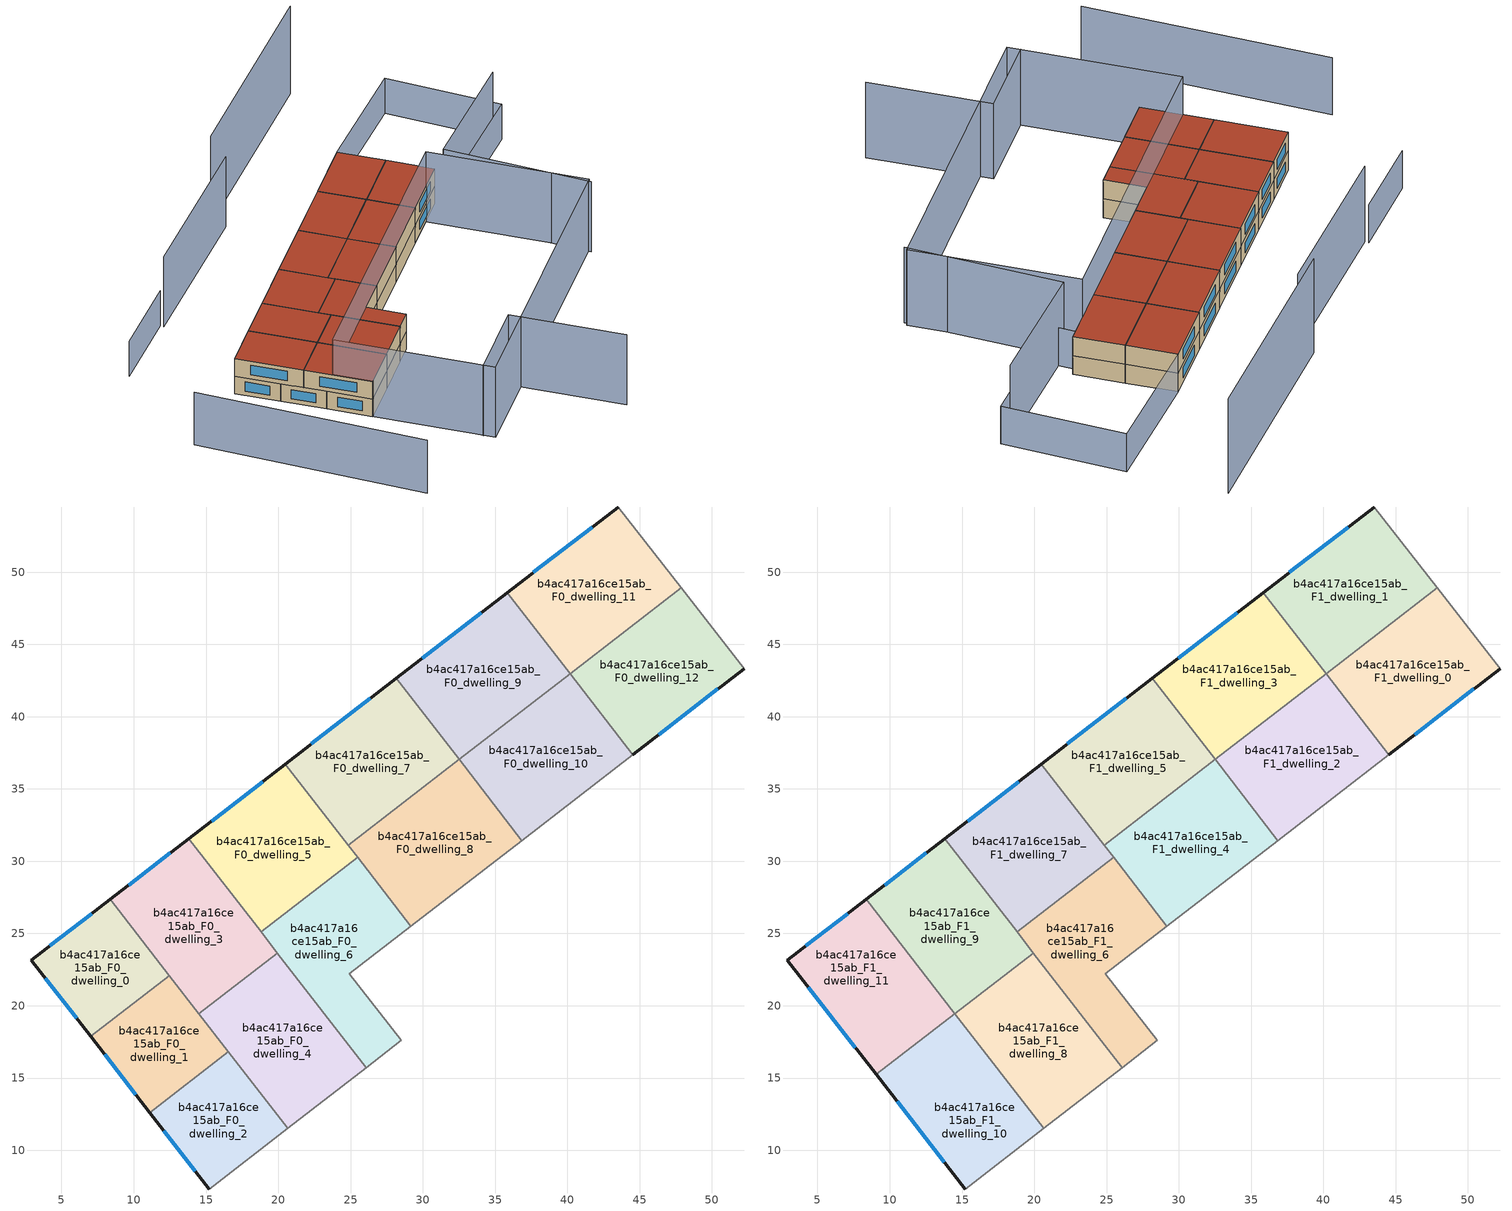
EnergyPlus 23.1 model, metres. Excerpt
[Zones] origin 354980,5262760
b4ac417a16ce15ab_F0_dwelling_0
 floor ground (EU_floor_Construction): 8.38,27.36 12.46,22.09 7.02,17.88 2.92,23.15 z0
 wall outside (EU_wall_Construction): 8.38,27.36 2.92,23.15 7.02,17.88 z0:3
 wall to b4ac417a16ce15ab_F0_dwelling_1 (EU_wall_Construction): 7.02,17.88 12.46,22.09 z0:3
 wall to b4ac417a16ce15ab_F0_dwelling_3 (EU_wall_Construction): 12.46,22.09 8.38,27.36 z0:3
 window (EU_Window_Construction): 3.88,21.91 6.05,19.12 / 7.1,26.37 4.2,24.14 z0.7:2.3
b4ac417a16ce15ab_F0_dwelling_1
 floor ground (EU_floor_Construction): 12.46,22.09 16.54,16.81 11.12,12.61 7.02,17.88 z0
 wall outside (EU_wall_Construction): 7.02,17.88 11.12,12.61 z0:3
 wall to b4ac417a16ce15ab_F0_dwelling_2 (EU_wall_Construction): 11.12,12.61 16.54,16.81 z0:3
 wall to b4ac417a16ce15ab_F0_dwelling_4 (EU_wall_Construction): 16.54,16.81 14.51,19.43 z0:3
 wall to b4ac417a16ce15ab_F0_dwelling_3 (EU_wall_Construction): 14.51,19.44 12.46,22.09 z0:3
 window (EU_Window_Construction): 7.98,16.65 10.15,13.85 z0.7:2.3
b4ac417a16ce15ab_F0_dwelling_10
 floor ground (EU_floor_Construction): 40.19,42.98 44.53,37.37 36.85,31.43 32.51,37.04 z0
 wall adiabatic (EU_wall_Construction): 36.85,31.43 44.53,37.37 z0:3
 wall to b4ac417a16ce15ab_F0_dwelling_9 (EU_wall_Construction): 40.19,42.98 32.51,37.04 z0:3
 wall to b4ac417a16ce15ab_F0_dwelling_8 (EU_wall_Construction): 32.51,37.04 36.85,31.43 z0:3
 wall to b4ac417a16ce15ab_F0_dwelling_12 (EU_wall_Construction): 44.53,37.37 40.2,42.97 z0:3
 wall to b4ac417a16ce15ab_F0_dwelling_11 (EU_wall_Construction): 40.2,42.97 40.19,42.98 z0:3
b4ac417a16ce15ab_F0_dwelling_11
 floor ground (EU_floor_Construction): 43.52,54.51 47.88,48.91 40.2,42.97 35.85,48.59 z0
 wall outside (EU_wall_Construction): 43.52,54.51 35.85,48.59 z0:3
 wall to b4ac417a16ce15ab_F0_dwelling_12 (EU_wall_Construction): 40.2,42.97 47.88,48.91 z0:3
 wall adiabatic (EU_wall_Construction): 47.88,48.91 43.52,54.51 z0:3
 wall to b4ac417a16ce15ab_F0_dwelling_9 (EU_wall_Construction): 35.85,48.59 40.19,42.98 z0:3
 window (EU_Window_Construction): 41.72,53.12 37.65,49.98 z0.7:2.3
b4ac417a16ce15ab_F0_dwelling_12
 floor ground (EU_floor_Construction): 47.88,48.91 52.23,43.32 44.53,37.37 40.2,42.97 z0
 wall outside (EU_wall_Construction): 44.53,37.37 52.23,43.32 z0:3
 wall adiabatic (EU_wall_Construction): 52.23,43.32 47.88,48.91 z0:3
 window (EU_Window_Construction): 46.34,38.77 50.42,41.92 z0.7:2.3
b4ac417a16ce15ab_F0_dwelling_2
 floor ground (EU_floor_Construction): 16.54,16.81 20.64,11.51 15.23,7.32 11.12,12.61 z0
 wall outside (EU_wall_Construction): 11.12,12.61 15.23,7.32 z0:3
 wall adiabatic (EU_wall_Construction): 15.23,7.32 20.64,11.51 z0:3
 wall to b4ac417a16ce15ab_F0_dwelling_4 (EU_wall_Construction): 20.64,11.51 16.54,16.81 z0:3
 window (EU_Window_Construction): 12.08,11.37 14.26,8.56 z0.7:2.3
b4ac417a16ce15ab_F0_dwelling_3
 floor ground (EU_floor_Construction): 13.82,31.56 19.95,23.64 14.51,19.43 8.38,27.36 z0
 wall outside (EU_wall_Construction): 13.82,31.56 8.38,27.36 z0:3
 wall to b4ac417a16ce15ab_F0_dwelling_4 (EU_wall_Construction): 14.51,19.43 19.95,23.64 z0:3
 wall to b4ac417a16ce15ab_F0_dwelling_5 (EU_wall_Construction): 18.81,25.11 13.82,31.56 z0:3
 wall to b4ac417a16ce15ab_F0_dwelling_6 (EU_wall_Construction): 19.95,23.64 18.81,25.11 z0:3
 window (EU_Window_Construction): 12.54,30.58 9.66,28.35 z0.7:2.3
b4ac417a16ce15ab_F0_dwelling_4
 floor ground (EU_floor_Construction): 19.95,23.64 26.08,15.71 20.64,11.51 14.51,19.43 z0
 wall adiabatic (EU_wall_Construction): 20.64,11.51 26.08,15.71 z0:3
 wall to b4ac417a16ce15ab_F0_dwelling_6 (EU_wall_Construction): 26.08,15.71 19.95,23.64 z0:3
b4ac417a16ce15ab_F0_dwelling_5
 floor ground (EU_floor_Construction): 20.49,36.72 25.48,30.27 18.81,25.11 13.82,31.56 z0
 wall outside (EU_wall_Construction): 20.49,36.72 13.82,31.56 z0:3
 wall to b4ac417a16ce15ab_F0_dwelling_6 (EU_wall_Construction): 18.81,25.11 25.48,30.27 z0:3
 wall to b4ac417a16ce15ab_F0_dwelling_7 (EU_wall_Construction): 24.83,31.11 20.49,36.72 z0:3
 wall to b4ac417a16ce15ab_F0_dwelling_8 (EU_wall_Construction): 25.48,30.27 24.83,31.11 z0:3
 window (EU_Window_Construction): 18.92,35.51 15.38,32.77 z0.7:2.3
b4ac417a16ce15ab_F0_dwelling_6
 floor ground (EU_floor_Construction): 25.48,30.27 29.17,25.5 24.92,22.21 28.52,17.6 26.08,15.71 18.81,25.11 z0
 wall adiabatic (EU_wall_Construction): 26.08,15.71 28.52,17.6 24.92,22.21 29.17,25.5 z0:3
 wall to b4ac417a16ce15ab_F0_dwelling_8 (EU_wall_Construction): 29.17,25.5 25.48,30.27 z0:3
b4ac417a16ce15ab_F0_dwelling_7
 floor ground (EU_floor_Construction): 28.17,42.66 32.51,37.04 24.83,31.11 20.49,36.72 z0
 wall outside (EU_wall_Construction): 28.17,42.66 20.49,36.72 z0:3
 wall to b4ac417a16ce15ab_F0_dwelling_8 (EU_wall_Construction): 24.83,31.11 32.51,37.04 z0:3
 wall to b4ac417a16ce15ab_F0_dwelling_9 (EU_wall_Construction): 32.51,37.04 28.17,42.66 z0:3
 window (EU_Window_Construction): 26.37,41.26 22.29,38.11 z0.7:2.3
b4ac417a16ce15ab_F0_dwelling_8
 floor ground (EU_floor_Construction): 32.51,37.04 36.85,31.43 29.17,25.5 24.83,31.11 z0
 wall adiabatic (EU_wall_Construction): 29.17,25.5 36.85,31.43 z0:3
b4ac417a16ce15ab_F0_dwelling_9
 floor ground (EU_floor_Construction): 35.85,48.59 40.19,42.98 32.51,37.04 28.17,42.66 z0
 wall outside (EU_wall_Construction): 35.85,48.59 28.17,42.66 z0:3
 window (EU_Window_Construction): 34.05,47.2 29.97,44.05 z0.7:2.3
b4ac417a16ce15ab_F1_dwelling_0
 floor to b4ac417a16ce15ab_F0_dwelling_12 (EU_floor_Construction): 47.88,48.91 52.23,43.32 44.53,37.37 40.2,42.97 z3
 wall outside (EU_wall_Construction): 44.53,37.37 52.23,43.32 z3:6
 wall to b4ac417a16ce15ab_F1_dwelling_1 (EU_wall_Construction): 47.88,48.91 40.2,42.97 z3:6
 wall adiabatic (EU_wall_Construction): 52.23,43.32 47.88,48.91 z3:6
 wall to b4ac417a16ce15ab_F1_dwelling_2 (EU_wall_Construction): 40.2,42.97 44.53,37.37 z3:6
 window (EU_Window_Construction): 46.34,38.77 50.42,41.92 z3.7:5.3
 roof outside (EU_roof_Construction): 52.23,43.32 47.88,48.91 40.2,42.97 44.53,37.37 z6
b4ac417a16ce15ab_F1_dwelling_1
 floor to b4ac417a16ce15ab_F0_dwelling_11 (EU_floor_Construction): 43.52,54.51 47.88,48.91 40.2,42.97 35.85,48.59 z3
 wall outside (EU_wall_Construction): 43.52,54.51 35.85,48.59 z3:6
 wall adiabatic (EU_wall_Construction): 47.88,48.91 43.52,54.51 z3:6
 wall to b4ac417a16ce15ab_F1_dwelling_3 (EU_wall_Construction): 35.85,48.59 40.19,42.98 z3:6
 wall to b4ac417a16ce15ab_F1_dwelling_2 (EU_wall_Construction): 40.19,42.98 40.2,42.97 z3:6
 window (EU_Window_Construction): 41.72,53.12 37.65,49.98 z3.7:5.3
 roof outside (EU_roof_Construction): 47.88,48.91 43.52,54.51 35.85,48.59 40.2,42.97 z6
b4ac417a16ce15ab_F1_dwelling_10
 floor to b4ac417a16ce15ab_F0_dwelling_1 (EU_floor_Construction): 14.5,19.45 16.54,16.81 11.12,12.61 9.06,15.25 z3
 floor to b4ac417a16ce15ab_F0_dwelling_2 (EU_floor_Construction): 16.54,16.81 20.64,11.51 15.23,7.32 11.12,12.61 z3
 wall outside (EU_wall_Construction): 9.06,15.25 15.23,7.32 z3:6
 wall to b4ac417a16ce15ab_F1_dwelling_11 (EU_wall_Construction): 14.5,19.45 9.06,15.25 z3:6
 wall adiabatic (EU_wall_Construction): 15.23,7.32 20.64,11.51 z3:6
 wall to b4ac417a16ce15ab_F1_dwelling_8 (EU_wall_Construction): 20.64,11.51 14.51,19.44 z3:6
 wall to b4ac417a16ce15ab_F1_dwelling_9 (EU_wall_Construction): 14.51,19.44 14.5,19.45 z3:6
 window (EU_Window_Construction): 10.51,13.39 13.78,9.18 z3.7:5.3
 roof outside (EU_roof_Construction): 20.64,11.51 14.5,19.45 9.06,15.25 15.23,7.32 z6
b4ac417a16ce15ab_F1_dwelling_11
 floor to b4ac417a16ce15ab_F0_dwelling_0 (EU_floor_Construction): 8.38,27.36 12.46,22.09 7.02,17.88 2.92,23.15 z3
 floor to b4ac417a16ce15ab_F0_dwelling_1 (EU_floor_Construction): 12.46,22.09 14.5,19.45 9.06,15.25 7.02,17.88 z3
 wall outside (EU_wall_Construction): 8.38,27.36 2.92,23.15 9.06,15.25 z3:6
 wall to b4ac417a16ce15ab_F1_dwelling_9 (EU_wall_Construction): 14.5,19.45 8.38,27.36 z3:6
 window (EU_Window_Construction): 4.37,21.29 7.62,17.1 / 7.1,26.37 4.2,24.14 z3.7:5.3
 roof outside (EU_roof_Construction): 14.5,19.45 8.38,27.36 2.92,23.15 9.06,15.25 z6
b4ac417a16ce15ab_F1_dwelling_2
 floor to b4ac417a16ce15ab_F0_dwelling_10 (EU_floor_Construction): 40.19,42.98 44.53,37.37 36.85,31.43 32.51,37.04 z3
 wall to b4ac417a16ce15ab_F1_dwelling_3 (EU_wall_Construction): 40.19,42.98 32.51,37.04 z3:6
 wall adiabatic (EU_wall_Construction): 36.85,31.43 44.53,37.37 z3:6
 wall to b4ac417a16ce15ab_F1_dwelling_4 (EU_wall_Construction): 32.51,37.04 36.85,31.43 z3:6
 roof outside (EU_roof_Construction): 44.53,37.37 40.19,42.98 32.51,37.04 36.85,31.43 z6
b4ac417a16ce15ab_F1_dwelling_3
 floor to b4ac417a16ce15ab_F0_dwelling_9 (EU_floor_Construction): 35.85,48.59 40.19,42.98 32.51,37.04 28.17,42.66 z3
 wall outside (EU_wall_Construction): 35.85,48.59 28.17,42.66 z3:6
 wall to b4ac417a16ce15ab_F1_dwelling_5 (EU_wall_Construction): 28.17,42.66 32.51,37.05 z3:6
 window (EU_Window_Construction): 34.05,47.2 29.97,44.05 z3.7:5.3
 roof outside (EU_roof_Construction): 40.19,42.98 35.85,48.59 28.17,42.66 32.51,37.04 z6
b4ac417a16ce15ab_F1_dwelling_4
 floor to b4ac417a16ce15ab_F0_dwelling_8 (EU_floor_Construction): 32.51,37.04 36.85,31.43 29.17,25.5 24.83,31.11 z3
 wall to b4ac417a16ce15ab_F1_dwelling_5 (EU_wall_Construction): 32.51,37.04 24.83,31.11 z3:6
 wall adiabatic (EU_wall_Construction): 29.17,25.5 36.85,31.43 z3:6
 wall to b4ac417a16ce15ab_F1_dwelling_6 (EU_wall_Construction): 25.48,30.27 29.17,25.5 z3:6
 wall to b4ac417a16ce15ab_F1_dwelling_7 (EU_wall_Construction): 24.83,31.11 25.48,30.27 z3:6
 roof outside (EU_roof_Construction): 36.85,31.43 32.51,37.04 24.83,31.11 29.17,25.5 z6
b4ac417a16ce15ab_F1_dwelling_5
 floor to b4ac417a16ce15ab_F0_dwelling_7 (EU_floor_Construction): 28.17,42.66 32.51,37.04 24.83,31.11 20.49,36.72 z3
 wall outside (EU_wall_Construction): 28.17,42.66 20.49,36.72 z3:6
 wall to b4ac417a16ce15ab_F1_dwelling_7 (EU_wall_Construction): 20.49,36.72 24.83,31.11 z3:6
 window (EU_Window_Construction): 26.37,41.26 22.29,38.11 z3.7:5.3
 roof outside (EU_roof_Construction): 32.51,37.04 28.17,42.66 20.49,36.72 24.83,31.11 z6
b4ac417a16ce15ab_F1_dwelling_6
 floor to b4ac417a16ce15ab_F0_dwelling_6 (EU_floor_Construction): 25.48,30.27 29.17,25.5 24.92,22.21 28.52,17.6 26.08,15.71 18.81,25.11 z3
 wall to b4ac417a16ce15ab_F1_dwelling_7 (EU_wall_Construction): 25.48,30.27 18.81,25.11 z3:6
 wall adiabatic (EU_wall_Construction): 26.08,15.71 28.52,17.6 24.92,22.21 29.17,25.5 z3:6
 wall to b4ac417a16ce15ab_F1_dwelling_8 (EU_wall_Construction): 19.95,23.64 26.08,15.71 z3:6
 wall to b4ac417a16ce15ab_F1_dwelling_9 (EU_wall_Construction): 18.81,25.11 19.95,23.64 z3:6
 roof outside (EU_roof_Construction): 28.52,17.6 24.92,22.21 29.17,25.5 25.48,30.27 18.81,25.11 26.08,15.71 z6
b4ac417a16ce15ab_F1_dwelling_7
 floor to b4ac417a16ce15ab_F0_dwelling_5 (EU_floor_Construction): 20.49,36.72 25.48,30.27 18.81,25.11 13.82,31.56 z3
 wall outside (EU_wall_Construction): 20.49,36.72 13.82,31.56 z3:6
 wall to b4ac417a16ce15ab_F1_dwelling_9 (EU_wall_Construction): 13.82,31.56 18.81,25.11 z3:6
 window (EU_Window_Construction): 18.92,35.51 15.38,32.77 z3.7:5.3
 roof outside (EU_roof_Construction): 25.48,30.27 20.49,36.72 13.82,31.56 18.81,25.11 z6
b4ac417a16ce15ab_F1_dwelling_8
 floor to b4ac417a16ce15ab_F0_dwelling_4 (EU_floor_Construction): 19.95,23.64 26.08,15.71 20.64,11.51 14.51,19.43 z3
 wall to b4ac417a16ce15ab_F1_dwelling_9 (EU_wall_Construction): 19.95,23.64 14.51,19.43 z3:6
 wall adiabatic (EU_wall_Construction): 20.64,11.51 26.08,15.71 z3:6
 roof outside (EU_roof_Construction): 26.08,15.71 19.95,23.64 14.51,19.43 20.64,11.51 z6
b4ac417a16ce15ab_F1_dwelling_9
 floor to b4ac417a16ce15ab_F0_dwelling_3 (EU_floor_Construction): 13.82,31.56 19.95,23.64 14.51,19.43 8.38,27.36 z3
 wall outside (EU_wall_Construction): 13.82,31.56 8.38,27.36 z3:6
 window (EU_Window_Construction): 12.54,30.58 9.66,28.35 z3.7:5.3
 roof outside (EU_roof_Construction): 19.95,23.64 13.82,31.56 8.38,27.36 14.51,19.43 z6
shading: 24.95,-5.4 34.88,2.3 / 34.88,2.3 45.44,-11.3 / 25.48,56.06 4.37,41.86 / 63.07,21.19 50.97,39.58 / 50.97,39.58 67.45,50.42 / 11.65,11.95 48.66,40.57 / 48.66,40.57 63.14,21.84 / 63.14,21.84 26.13,-6.78 / 26.13,-6.78 11.65,11.95 z0:12; -8.87,16.59 10.52,-11.87 z0:9; 4.09,42.33 -6.49,35.18 / 43.52,54.51 59.35,64.85 / 59.35,64.85 68.88,50.26 / 68.88,50.26 53.05,39.92 / 53.05,39.92 43.52,54.51 z0:6; 51.54,76.43 24.25,57.88 z0:15
[Building]
EU S2 Campaign: North Axis=0; Terrain=City; Solar Distribution=FullExterior
[Site:Location]
Budapest.Ferenc.Liszt.Intl.AP: Latitude=47.437; Longitude=19.256; Time Zone=1; Elevation=185
[SizingPeriod:WeatherFileDays]
AnnualSizingPeriod: Begin Month=1; Begin Day of Month=1; End Month=12; End Day of Month=31; Day of Week for Start Day=Monday; Use Weather File Daylight Saving Period=No; Use Weather File Rain and Snow Indicators=No
[MATERIAL]
EU_InternalMass_Material: Roughness=MediumRough; Thickness=0.1; Conductivity=1; Density=1800; Specific Heat=900; Thermal Absorptance=0.9; Solar Absorptance=0.7; Visible Absorptance=0.7
[MATERIAL:NOMASS] Roughness=MediumRough; Thermal Absorptance=0.9; Solar Absorptance=0.7; Visible Absorptance=0.7
Name | Thermal Resistance
EU_wall_NoMass | 0.832559
EU_roof_NoMass | 1.39638
EU_floor_NoMass | 0.872794
[WINDOWMATERIAL:SIMPLEGLAZINGSYSTEM]
EU_Window_SimpleGlazing: UFactor=2.79869; Solar Heat Gain Coefficient=0.75; Visible Transmittance=0.75
[CONSTRUCTION]
EU_wall_Construction: EU_wall_NoMass
EU_roof_Construction: EU_roof_NoMass
EU_floor_Construction: EU_floor_NoMass
EU_Window_Construction: EU_Window_SimpleGlazing
EU_InternalMass_Construction: EU_InternalMass_Material
[ZONE] Type=1; Multiplier=1; Ceiling Height=autocalculate; Floor Area=autocalculate; Part of Total Floor Area=Yes
Name | Volume
b4ac417a16ce15ab_F0_dwelling_0 | 137.705
b4ac417a16ce15ab_F1_dwelling_0; b4ac417a16ce15ab_F0_dwelling_12 | 206.558
b4ac417a16ce15ab_F0_dwelling_1 | 137.726
b4ac417a16ce15ab_F1_dwelling_1; b4ac417a16ce15ab_F0_dwelling_11; b4ac417a16ce15ab_F1_dwelling_4; b4ac417a16ce15ab_F0_dwelling_8 | 206.554
b4ac417a16ce15ab_F0_dwelling_10; b4ac417a16ce15ab_F1_dwelling_2 | 206.578
b4ac417a16ce15ab_F1_dwelling_10 | 206.595
b4ac417a16ce15ab_F1_dwelling_11 | 206.566
b4ac417a16ce15ab_F0_dwelling_2 | 137.719
b4ac417a16ce15ab_F0_dwelling_3; b4ac417a16ce15ab_F1_dwelling_9 | 206.537
b4ac417a16ce15ab_F1_dwelling_3; b4ac417a16ce15ab_F0_dwelling_9 | 206.559
b4ac417a16ce15ab_F0_dwelling_4; b4ac417a16ce15ab_F1_dwelling_8 | 206.531
b4ac417a16ce15ab_F0_dwelling_5; b4ac417a16ce15ab_F1_dwelling_7 | 206.557
b4ac417a16ce15ab_F1_dwelling_5; b4ac417a16ce15ab_F0_dwelling_7 | 206.553
b4ac417a16ce15ab_F0_dwelling_6; b4ac417a16ce15ab_F1_dwelling_6 | 206.563
[INTERNALMASS] Construction=EU_InternalMass_Construction
Name | Zone or ZoneList | Surface Area
b4ac417a16ce15ab_F0_dwelling_0_EU_InternalMass | b4ac417a16ce15ab_F0_dwelling_0 | 45.9018
b4ac417a16ce15ab_F0_dwelling_1_EU_InternalMass | b4ac417a16ce15ab_F0_dwelling_1 | 45.9088
b4ac417a16ce15ab_F0_dwelling_2_EU_InternalMass | b4ac417a16ce15ab_F0_dwelling_2 | 45.9062
b4ac417a16ce15ab_F0_dwelling_3_EU_InternalMass | b4ac417a16ce15ab_F0_dwelling_3 | 68.8457
b4ac417a16ce15ab_F0_dwelling_4_EU_InternalMass | b4ac417a16ce15ab_F0_dwelling_4 | 68.8436
b4ac417a16ce15ab_F0_dwelling_5_EU_InternalMass | b4ac417a16ce15ab_F0_dwelling_5 | 68.8522
b4ac417a16ce15ab_F0_dwelling_6_EU_InternalMass | b4ac417a16ce15ab_F0_dwelling_6 | 68.8544
b4ac417a16ce15ab_F0_dwelling_7_EU_InternalMass | b4ac417a16ce15ab_F0_dwelling_7 | 68.8509
b4ac417a16ce15ab_F0_dwelling_8_EU_InternalMass | b4ac417a16ce15ab_F0_dwelling_8 | 68.8512
b4ac417a16ce15ab_F0_dwelling_9_EU_InternalMass | b4ac417a16ce15ab_F0_dwelling_9 | 68.8529
b4ac417a16ce15ab_F0_dwelling_10_EU_InternalMass | b4ac417a16ce15ab_F0_dwelling_10 | 68.8593
b4ac417a16ce15ab_F0_dwelling_11_EU_InternalMass | b4ac417a16ce15ab_F0_dwelling_11 | 68.8516
b4ac417a16ce15ab_F0_dwelling_12_EU_InternalMass | b4ac417a16ce15ab_F0_dwelling_12 | 68.8526
b4ac417a16ce15ab_F1_dwelling_0_EU_InternalMass | b4ac417a16ce15ab_F1_dwelling_0 | 68.8513
b4ac417a16ce15ab_F1_dwelling_1_EU_InternalMass | b4ac417a16ce15ab_F1_dwelling_1 | 68.8517
b4ac417a16ce15ab_F1_dwelling_2_EU_InternalMass | b4ac417a16ce15ab_F1_dwelling_2 | 68.8574
b4ac417a16ce15ab_F1_dwelling_3_EU_InternalMass | b4ac417a16ce15ab_F1_dwelling_3 | 68.8548
b4ac417a16ce15ab_F1_dwelling_4_EU_InternalMass | b4ac417a16ce15ab_F1_dwelling_4 | 68.8546
b4ac417a16ce15ab_F1_dwelling_5_EU_InternalMass | b4ac417a16ce15ab_F1_dwelling_5 | 68.8509
b4ac417a16ce15ab_F1_dwelling_6_EU_InternalMass | b4ac417a16ce15ab_F1_dwelling_6 | 68.8554
b4ac417a16ce15ab_F1_dwelling_7_EU_InternalMass | b4ac417a16ce15ab_F1_dwelling_7 | 68.8521
b4ac417a16ce15ab_F1_dwelling_8_EU_InternalMass | b4ac417a16ce15ab_F1_dwelling_8 | 68.8436
b4ac417a16ce15ab_F1_dwelling_9_EU_InternalMass | b4ac417a16ce15ab_F1_dwelling_9 | 68.8443
b4ac417a16ce15ab_F1_dwelling_10_EU_InternalMass | b4ac417a16ce15ab_F1_dwelling_10 | 68.8647
b4ac417a16ce15ab_F1_dwelling_11_EU_InternalMass | b4ac417a16ce15ab_F1_dwelling_11 | 68.8569
[OTHEREQUIPMENT] Fuel Type=Electricity; Design Level Calculation Method=Watts/Area; Power per Zone Floor Area=1; Fraction Latent=0; Fraction Radiant=0; Fraction Lost=0; Carbon Dioxide Generation Rate=0; EndUse Subcategory=EU_Step8_InternalGains
Name | Zone or ZoneList or Space or SpaceList | Schedule
EU_Step8_InternalGain_b4ac417a16ce15ab_F0_dwelling_0_f000 | b4ac417a16ce15ab_F0_dwelling_0 | EU_Step8_GainSchedule_b4ac417a16ce15ab_F0_dwelling_0_f000
EU_Step8_InternalGain_b4ac417a16ce15ab_F0_dwelling_1_f000 | b4ac417a16ce15ab_F0_dwelling_1 | EU_Step8_GainSchedule_b4ac417a16ce15ab_F0_dwelling_1_f000
EU_Step8_InternalGain_b4ac417a16ce15ab_F0_dwelling_2_f000 | b4ac417a16ce15ab_F0_dwelling_2 | EU_Step8_GainSchedule_b4ac417a16ce15ab_F0_dwelling_2_f000
EU_Step8_InternalGain_b4ac417a16ce15ab_F0_dwelling_3_f000 | b4ac417a16ce15ab_F0_dwelling_3 | EU_Step8_GainSchedule_b4ac417a16ce15ab_F0_dwelling_3_f000
EU_Step8_InternalGain_b4ac417a16ce15ab_F0_dwelling_4_f000 | b4ac417a16ce15ab_F0_dwelling_4 | EU_Step8_GainSchedule_b4ac417a16ce15ab_F0_dwelling_4_f000
EU_Step8_InternalGain_b4ac417a16ce15ab_F0_dwelling_5_f000 | b4ac417a16ce15ab_F0_dwelling_5 | EU_Step8_GainSchedule_b4ac417a16ce15ab_F0_dwelling_5_f000
EU_Step8_InternalGain_b4ac417a16ce15ab_F0_dwelling_6_f000 | b4ac417a16ce15ab_F0_dwelling_6 | EU_Step8_GainSchedule_b4ac417a16ce15ab_F0_dwelling_6_f000
EU_Step8_InternalGain_b4ac417a16ce15ab_F0_dwelling_7_f000 | b4ac417a16ce15ab_F0_dwelling_7 | EU_Step8_GainSchedule_b4ac417a16ce15ab_F0_dwelling_7_f000
EU_Step8_InternalGain_b4ac417a16ce15ab_F0_dwelling_8_f000 | b4ac417a16ce15ab_F0_dwelling_8 | EU_Step8_GainSchedule_b4ac417a16ce15ab_F0_dwelling_8_f000
EU_Step8_InternalGain_b4ac417a16ce15ab_F0_dwelling_9_f000 | b4ac417a16ce15ab_F0_dwelling_9 | EU_Step8_GainSchedule_b4ac417a16ce15ab_F0_dwelling_9_f000
EU_Step8_InternalGain_b4ac417a16ce15ab_F0_dwelling_10_f000 | b4ac417a16ce15ab_F0_dwelling_10 | EU_Step8_GainSchedule_b4ac417a16ce15ab_F0_dwelling_10_f000
EU_Step8_InternalGain_b4ac417a16ce15ab_F0_dwelling_11_f000 | b4ac417a16ce15ab_F0_dwelling_11 | EU_Step8_GainSchedule_b4ac417a16ce15ab_F0_dwelling_11_f000
EU_Step8_InternalGain_b4ac417a16ce15ab_F0_dwelling_12_f000 | b4ac417a16ce15ab_F0_dwelling_12 | EU_Step8_GainSchedule_b4ac417a16ce15ab_F0_dwelling_12_f000
EU_Step8_InternalGain_b4ac417a16ce15ab_F1_dwelling_0_f000 | b4ac417a16ce15ab_F1_dwelling_0 | EU_Step8_GainSchedule_b4ac417a16ce15ab_F1_dwelling_0_f000
EU_Step8_InternalGain_b4ac417a16ce15ab_F1_dwelling_1_f000 | b4ac417a16ce15ab_F1_dwelling_1 | EU_Step8_GainSchedule_b4ac417a16ce15ab_F1_dwelling_1_f000
EU_Step8_InternalGain_b4ac417a16ce15ab_F1_dwelling_2_f000 | b4ac417a16ce15ab_F1_dwelling_2 | EU_Step8_GainSchedule_b4ac417a16ce15ab_F1_dwelling_2_f000
EU_Step8_InternalGain_b4ac417a16ce15ab_F1_dwelling_3_f000 | b4ac417a16ce15ab_F1_dwelling_3 | EU_Step8_GainSchedule_b4ac417a16ce15ab_F1_dwelling_3_f000
EU_Step8_InternalGain_b4ac417a16ce15ab_F1_dwelling_4_f000 | b4ac417a16ce15ab_F1_dwelling_4 | EU_Step8_GainSchedule_b4ac417a16ce15ab_F1_dwelling_4_f000
EU_Step8_InternalGain_b4ac417a16ce15ab_F1_dwelling_5_f000 | b4ac417a16ce15ab_F1_dwelling_5 | EU_Step8_GainSchedule_b4ac417a16ce15ab_F1_dwelling_5_f000
EU_Step8_InternalGain_b4ac417a16ce15ab_F1_dwelling_6_f000 | b4ac417a16ce15ab_F1_dwelling_6 | EU_Step8_GainSchedule_b4ac417a16ce15ab_F1_dwelling_6_f000
EU_Step8_InternalGain_b4ac417a16ce15ab_F1_dwelling_7_f000 | b4ac417a16ce15ab_F1_dwelling_7 | EU_Step8_GainSchedule_b4ac417a16ce15ab_F1_dwelling_7_f000
EU_Step8_InternalGain_b4ac417a16ce15ab_F1_dwelling_8_f000 | b4ac417a16ce15ab_F1_dwelling_8 | EU_Step8_GainSchedule_b4ac417a16ce15ab_F1_dwelling_8_f000
EU_Step8_InternalGain_b4ac417a16ce15ab_F1_dwelling_9_f000 | b4ac417a16ce15ab_F1_dwelling_9 | EU_Step8_GainSchedule_b4ac417a16ce15ab_F1_dwelling_9_f000
EU_Step8_InternalGain_b4ac417a16ce15ab_F1_dwelling_10_f000 | b4ac417a16ce15ab_F1_dwelling_10 | EU_Step8_GainSchedule_b4ac417a16ce15ab_F1_dwelling_10_f000
EU_Step8_InternalGain_b4ac417a16ce15ab_F1_dwelling_11_f000 | b4ac417a16ce15ab_F1_dwelling_11 | EU_Step8_GainSchedule_b4ac417a16ce15ab_F1_dwelling_11_f000
[ZONEVENTILATION:DESIGNFLOWRATE] Schedule=EU_AlwaysOn; Design Flow Rate Calculation Method=AirChanges/Hour; Air Changes per Hour=0.475469; Ventilation Type=Natural; Fan Pressure Rise=0; Fan Total Efficiency=1; Constant Term Coefficient=1; Temperature Term Coefficient=0; Velocity Term Coefficient=0; Velocity Squared Term Coefficient=0; Minimum Indoor Temperature=-100; Maximum Indoor Temperature=100; Delta Temperature=-100; Minimum Outdoor Temperature=-100; Maximum Outdoor Temperature=100; Maximum Wind Speed=40
Name | Zone or ZoneList or Space or SpaceList
EU_ConstantAir_b4ac417a16ce15ab_F0_dwelling_0 | b4ac417a16ce15ab_F0_dwelling_0
EU_ConstantAir_b4ac417a16ce15ab_F0_dwelling_1 | b4ac417a16ce15ab_F0_dwelling_1
EU_ConstantAir_b4ac417a16ce15ab_F0_dwelling_2 | b4ac417a16ce15ab_F0_dwelling_2
EU_ConstantAir_b4ac417a16ce15ab_F0_dwelling_3 | b4ac417a16ce15ab_F0_dwelling_3
EU_ConstantAir_b4ac417a16ce15ab_F0_dwelling_4 | b4ac417a16ce15ab_F0_dwelling_4
EU_ConstantAir_b4ac417a16ce15ab_F0_dwelling_5 | b4ac417a16ce15ab_F0_dwelling_5
EU_ConstantAir_b4ac417a16ce15ab_F0_dwelling_6 | b4ac417a16ce15ab_F0_dwelling_6
EU_ConstantAir_b4ac417a16ce15ab_F0_dwelling_7 | b4ac417a16ce15ab_F0_dwelling_7
EU_ConstantAir_b4ac417a16ce15ab_F0_dwelling_8 | b4ac417a16ce15ab_F0_dwelling_8
EU_ConstantAir_b4ac417a16ce15ab_F0_dwelling_9 | b4ac417a16ce15ab_F0_dwelling_9
EU_ConstantAir_b4ac417a16ce15ab_F0_dwelling_10 | b4ac417a16ce15ab_F0_dwelling_10
EU_ConstantAir_b4ac417a16ce15ab_F0_dwelling_11 | b4ac417a16ce15ab_F0_dwelling_11
EU_ConstantAir_b4ac417a16ce15ab_F0_dwelling_12 | b4ac417a16ce15ab_F0_dwelling_12
EU_ConstantAir_b4ac417a16ce15ab_F1_dwelling_0 | b4ac417a16ce15ab_F1_dwelling_0
EU_ConstantAir_b4ac417a16ce15ab_F1_dwelling_1 | b4ac417a16ce15ab_F1_dwelling_1
EU_ConstantAir_b4ac417a16ce15ab_F1_dwelling_2 | b4ac417a16ce15ab_F1_dwelling_2
EU_ConstantAir_b4ac417a16ce15ab_F1_dwelling_3 | b4ac417a16ce15ab_F1_dwelling_3
EU_ConstantAir_b4ac417a16ce15ab_F1_dwelling_4 | b4ac417a16ce15ab_F1_dwelling_4
EU_ConstantAir_b4ac417a16ce15ab_F1_dwelling_5 | b4ac417a16ce15ab_F1_dwelling_5
EU_ConstantAir_b4ac417a16ce15ab_F1_dwelling_6 | b4ac417a16ce15ab_F1_dwelling_6
EU_ConstantAir_b4ac417a16ce15ab_F1_dwelling_7 | b4ac417a16ce15ab_F1_dwelling_7
EU_ConstantAir_b4ac417a16ce15ab_F1_dwelling_8 | b4ac417a16ce15ab_F1_dwelling_8
EU_ConstantAir_b4ac417a16ce15ab_F1_dwelling_9 | b4ac417a16ce15ab_F1_dwelling_9
EU_ConstantAir_b4ac417a16ce15ab_F1_dwelling_10 | b4ac417a16ce15ab_F1_dwelling_10
EU_ConstantAir_b4ac417a16ce15ab_F1_dwelling_11 | b4ac417a16ce15ab_F1_dwelling_11
[HVACTEMPLATE:THERMOSTAT] Constant Heating Setpoint=20; Constant Cooling Setpoint=50
EU_HeatOnly_b4ac417a16ce15ab_F0_dwelling_0; EU_HeatOnly_b4ac417a16ce15ab_F0_dwelling_1; EU_HeatOnly_b4ac417a16ce15ab_F0_dwelling_2; EU_HeatOnly_b4ac417a16ce15ab_F0_dwelling_3; EU_HeatOnly_b4ac417a16ce15ab_F0_dwelling_4; EU_HeatOnly_b4ac417a16ce15ab_F0_dwelling_5; EU_HeatOnly_b4ac417a16ce15ab_F0_dwelling_6; EU_HeatOnly_b4ac417a16ce15ab_F0_dwelling_7; EU_HeatOnly_b4ac417a16ce15ab_F0_dwelling_8; EU_HeatOnly_b4ac417a16ce15ab_F0_dwelling_9; EU_HeatOnly_b4ac417a16ce15ab_F0_dwelling_10; EU_HeatOnly_b4ac417a16ce15ab_F0_dwelling_11; EU_HeatOnly_b4ac417a16ce15ab_F0_dwelling_12; EU_HeatOnly_b4ac417a16ce15ab_F1_dwelling_0; EU_HeatOnly_b4ac417a16ce15ab_F1_dwelling_1; EU_HeatOnly_b4ac417a16ce15ab_F1_dwelling_2; EU_HeatOnly_b4ac417a16ce15ab_F1_dwelling_3; EU_HeatOnly_b4ac417a16ce15ab_F1_dwelling_4; EU_HeatOnly_b4ac417a16ce15ab_F1_dwelling_5; EU_HeatOnly_b4ac417a16ce15ab_F1_dwelling_6; EU_HeatOnly_b4ac417a16ce15ab_F1_dwelling_7; EU_HeatOnly_b4ac417a16ce15ab_F1_dwelling_8; EU_HeatOnly_b4ac417a16ce15ab_F1_dwelling_9; EU_HeatOnly_b4ac417a16ce15ab_F1_dwelling_10; EU_HeatOnly_b4ac417a16ce15ab_F1_dwelling_11
[HVACTEMPLATE:ZONE:IDEALLOADSAIRSYSTEM] System Availability Schedule=EU_AlwaysOn; Maximum Heating Supply Air Temperature=50; Minimum Cooling Supply Air Temperature=13; Maximum Heating Supply Air Humidity Ratio=0.0156; Minimum Cooling Supply Air Humidity Ratio=0.0077; Heating Limit=NoLimit; Cooling Limit=NoLimit; Heating Availability Schedule=EU_AlwaysOn; Cooling Availability Schedule=EU_CoolingOff; Dehumidification Control Type=ConstantSensibleHeatRatio; Cooling Sensible Heat Ratio=0.7; Dehumidification Setpoint=60; Humidification Control Type=None; Humidification Setpoint=30; Outdoor Air Method=None; Outdoor Air Flow Rate per Person=0.00944; Outdoor Air Flow Rate per Zone Floor Area=0; Outdoor Air Flow Rate per Zone=0; Demand Controlled Ventilation Type=None; Outdoor Air Economizer Type=NoEconomizer; Heat Recovery Type=None; Sensible Heat Recovery Effectiveness=0.7; Latent Heat Recovery Effectiveness=0.65
Name | Template Thermostat
b4ac417a16ce15ab_F0_dwelling_0 | EU_HeatOnly_b4ac417a16ce15ab_F0_dwelling_0
b4ac417a16ce15ab_F0_dwelling_1 | EU_HeatOnly_b4ac417a16ce15ab_F0_dwelling_1
b4ac417a16ce15ab_F0_dwelling_2 | EU_HeatOnly_b4ac417a16ce15ab_F0_dwelling_2
b4ac417a16ce15ab_F0_dwelling_3 | EU_HeatOnly_b4ac417a16ce15ab_F0_dwelling_3
b4ac417a16ce15ab_F0_dwelling_4 | EU_HeatOnly_b4ac417a16ce15ab_F0_dwelling_4
b4ac417a16ce15ab_F0_dwelling_5 | EU_HeatOnly_b4ac417a16ce15ab_F0_dwelling_5
b4ac417a16ce15ab_F0_dwelling_6 | EU_HeatOnly_b4ac417a16ce15ab_F0_dwelling_6
b4ac417a16ce15ab_F0_dwelling_7 | EU_HeatOnly_b4ac417a16ce15ab_F0_dwelling_7
b4ac417a16ce15ab_F0_dwelling_8 | EU_HeatOnly_b4ac417a16ce15ab_F0_dwelling_8
b4ac417a16ce15ab_F0_dwelling_9 | EU_HeatOnly_b4ac417a16ce15ab_F0_dwelling_9
b4ac417a16ce15ab_F0_dwelling_10 | EU_HeatOnly_b4ac417a16ce15ab_F0_dwelling_10
b4ac417a16ce15ab_F0_dwelling_11 | EU_HeatOnly_b4ac417a16ce15ab_F0_dwelling_11
b4ac417a16ce15ab_F0_dwelling_12 | EU_HeatOnly_b4ac417a16ce15ab_F0_dwelling_12
b4ac417a16ce15ab_F1_dwelling_0 | EU_HeatOnly_b4ac417a16ce15ab_F1_dwelling_0
b4ac417a16ce15ab_F1_dwelling_1 | EU_HeatOnly_b4ac417a16ce15ab_F1_dwelling_1
b4ac417a16ce15ab_F1_dwelling_2 | EU_HeatOnly_b4ac417a16ce15ab_F1_dwelling_2
b4ac417a16ce15ab_F1_dwelling_3 | EU_HeatOnly_b4ac417a16ce15ab_F1_dwelling_3
b4ac417a16ce15ab_F1_dwelling_4 | EU_HeatOnly_b4ac417a16ce15ab_F1_dwelling_4
b4ac417a16ce15ab_F1_dwelling_5 | EU_HeatOnly_b4ac417a16ce15ab_F1_dwelling_5
b4ac417a16ce15ab_F1_dwelling_6 | EU_HeatOnly_b4ac417a16ce15ab_F1_dwelling_6
b4ac417a16ce15ab_F1_dwelling_7 | EU_HeatOnly_b4ac417a16ce15ab_F1_dwelling_7
b4ac417a16ce15ab_F1_dwelling_8 | EU_HeatOnly_b4ac417a16ce15ab_F1_dwelling_8
b4ac417a16ce15ab_F1_dwelling_9 | EU_HeatOnly_b4ac417a16ce15ab_F1_dwelling_9
b4ac417a16ce15ab_F1_dwelling_10 | EU_HeatOnly_b4ac417a16ce15ab_F1_dwelling_10
b4ac417a16ce15ab_F1_dwelling_11 | EU_HeatOnly_b4ac417a16ce15ab_F1_dwelling_11
[SIZING:ZONE] Zone Cooling Design Supply Air Temperature Input Method=SupplyAirTemperature; Zone Cooling Design Supply Air Temperature=13; Zone Heating Design Supply Air Temperature Input Method=SupplyAirTemperature; Zone Heating Design Supply Air Temperature=50; Zone Cooling Design Supply Air Humidity Ratio=0.008; Zone Heating Design Supply Air Humidity Ratio=0.008; Cooling Design Air Flow Method=DesignDay; Cooling Design Air Flow Rate=0; Cooling Minimum Air Flow per Zone Floor Area=0.000762; Cooling Minimum Air Flow=0; Cooling Minimum Air Flow Fraction=0.2; Heating Design Air Flow Method=DesignDay; Heating Design Air Flow Rate=0; Heating Maximum Air Flow per Zone Floor Area=0.002032; Heating Maximum Air Flow=0.141576; Heating Maximum Air Flow Fraction=0.3; Account for Dedicated Outdoor Air System=No; Dedicated Outdoor Air System Control Strategy=NeutralSupplyAir; Dedicated Outdoor Air Low Setpoint Temperature for Design=autosize; Dedicated Outdoor Air High Setpoint Temperature for Design=autosize; Zone Load Sizing Method=Sensible Load Only No Latent Load; Zone Latent Cooling Design Supply Air Humidity Ratio Input Method=HumidityRatioDifference; Zone Cooling Design Supply Air Humidity Ratio Difference=0.005; Zone Latent Heating Design Supply Air Humidity Ratio Input Method=HumidityRatioDifference; Zone Humidification Design Supply Air Humidity Ratio Difference=0.005
b4ac417a16ce15ab_F0_dwelling_0; b4ac417a16ce15ab_F0_dwelling_1; b4ac417a16ce15ab_F0_dwelling_2; b4ac417a16ce15ab_F0_dwelling_3; b4ac417a16ce15ab_F0_dwelling_4; b4ac417a16ce15ab_F0_dwelling_5; b4ac417a16ce15ab_F0_dwelling_6; b4ac417a16ce15ab_F0_dwelling_7; b4ac417a16ce15ab_F0_dwelling_8; b4ac417a16ce15ab_F0_dwelling_9; b4ac417a16ce15ab_F0_dwelling_10; b4ac417a16ce15ab_F0_dwelling_11; b4ac417a16ce15ab_F0_dwelling_12; b4ac417a16ce15ab_F1_dwelling_0; b4ac417a16ce15ab_F1_dwelling_1; b4ac417a16ce15ab_F1_dwelling_2; b4ac417a16ce15ab_F1_dwelling_3; b4ac417a16ce15ab_F1_dwelling_4; b4ac417a16ce15ab_F1_dwelling_5; b4ac417a16ce15ab_F1_dwelling_6; b4ac417a16ce15ab_F1_dwelling_7; b4ac417a16ce15ab_F1_dwelling_8; b4ac417a16ce15ab_F1_dwelling_9; b4ac417a16ce15ab_F1_dwelling_10; b4ac417a16ce15ab_F1_dwelling_11
[SCHEDULE:CONSTANT]
Name | Hourly Value
EU_AlwaysOn | 1
EU_CoolingOff | 0
[SCHEDULE:FILE] Column Number=1; Rows to Skip at Top=0; Number of Hours of Data=8760; Column Separator=Comma; Interpolate to Timestep=No; Minutes per Item=60; Adjust Schedule for Daylight Savings=Yes
Name | File
EU_Step8_GainSchedule_b4ac417a16ce15ab_F0_dwelling_0_f000 | ../../schedules/b4ac417a16ce15ab/b4ac417a16ce15ab_F0_dwelling_0_f000_gain.csv
EU_Step8_GainSchedule_b4ac417a16ce15ab_F0_dwelling_1_f000 | ../../schedules/b4ac417a16ce15ab/b4ac417a16ce15ab_F0_dwelling_1_f000_gain.csv
EU_Step8_GainSchedule_b4ac417a16ce15ab_F0_dwelling_2_f000 | ../../schedules/b4ac417a16ce15ab/b4ac417a16ce15ab_F0_dwelling_2_f000_gain.csv
EU_Step8_GainSchedule_b4ac417a16ce15ab_F0_dwelling_3_f000 | ../../schedules/b4ac417a16ce15ab/b4ac417a16ce15ab_F0_dwelling_3_f000_gain.csv
EU_Step8_GainSchedule_b4ac417a16ce15ab_F0_dwelling_4_f000 | ../../schedules/b4ac417a16ce15ab/b4ac417a16ce15ab_F0_dwelling_4_f000_gain.csv
EU_Step8_GainSchedule_b4ac417a16ce15ab_F0_dwelling_5_f000 | ../../schedules/b4ac417a16ce15ab/b4ac417a16ce15ab_F0_dwelling_5_f000_gain.csv
EU_Step8_GainSchedule_b4ac417a16ce15ab_F0_dwelling_6_f000 | ../../schedules/b4ac417a16ce15ab/b4ac417a16ce15ab_F0_dwelling_6_f000_gain.csv
EU_Step8_GainSchedule_b4ac417a16ce15ab_F0_dwelling_7_f000 | ../../schedules/b4ac417a16ce15ab/b4ac417a16ce15ab_F0_dwelling_7_f000_gain.csv
EU_Step8_GainSchedule_b4ac417a16ce15ab_F0_dwelling_8_f000 | ../../schedules/b4ac417a16ce15ab/b4ac417a16ce15ab_F0_dwelling_8_f000_gain.csv
EU_Step8_GainSchedule_b4ac417a16ce15ab_F0_dwelling_9_f000 | ../../schedules/b4ac417a16ce15ab/b4ac417a16ce15ab_F0_dwelling_9_f000_gain.csv
EU_Step8_GainSchedule_b4ac417a16ce15ab_F0_dwelling_10_f000 | ../../schedules/b4ac417a16ce15ab/b4ac417a16ce15ab_F0_dwelling_10_f000_gain.csv
EU_Step8_GainSchedule_b4ac417a16ce15ab_F0_dwelling_11_f000 | ../../schedules/b4ac417a16ce15ab/b4ac417a16ce15ab_F0_dwelling_11_f000_gain.csv
EU_Step8_GainSchedule_b4ac417a16ce15ab_F0_dwelling_12_f000 | ../../schedules/b4ac417a16ce15ab/b4ac417a16ce15ab_F0_dwelling_12_f000_gain.csv
EU_Step8_GainSchedule_b4ac417a16ce15ab_F1_dwelling_0_f000 | ../../schedules/b4ac417a16ce15ab/b4ac417a16ce15ab_F1_dwelling_0_f000_gain.csv
EU_Step8_GainSchedule_b4ac417a16ce15ab_F1_dwelling_1_f000 | ../../schedules/b4ac417a16ce15ab/b4ac417a16ce15ab_F1_dwelling_1_f000_gain.csv
EU_Step8_GainSchedule_b4ac417a16ce15ab_F1_dwelling_2_f000 | ../../schedules/b4ac417a16ce15ab/b4ac417a16ce15ab_F1_dwelling_2_f000_gain.csv
EU_Step8_GainSchedule_b4ac417a16ce15ab_F1_dwelling_3_f000 | ../../schedules/b4ac417a16ce15ab/b4ac417a16ce15ab_F1_dwelling_3_f000_gain.csv
EU_Step8_GainSchedule_b4ac417a16ce15ab_F1_dwelling_4_f000 | ../../schedules/b4ac417a16ce15ab/b4ac417a16ce15ab_F1_dwelling_4_f000_gain.csv
EU_Step8_GainSchedule_b4ac417a16ce15ab_F1_dwelling_5_f000 | ../../schedules/b4ac417a16ce15ab/b4ac417a16ce15ab_F1_dwelling_5_f000_gain.csv
EU_Step8_GainSchedule_b4ac417a16ce15ab_F1_dwelling_6_f000 | ../../schedules/b4ac417a16ce15ab/b4ac417a16ce15ab_F1_dwelling_6_f000_gain.csv
EU_Step8_GainSchedule_b4ac417a16ce15ab_F1_dwelling_7_f000 | ../../schedules/b4ac417a16ce15ab/b4ac417a16ce15ab_F1_dwelling_7_f000_gain.csv
EU_Step8_GainSchedule_b4ac417a16ce15ab_F1_dwelling_8_f000 | ../../schedules/b4ac417a16ce15ab/b4ac417a16ce15ab_F1_dwelling_8_f000_gain.csv
EU_Step8_GainSchedule_b4ac417a16ce15ab_F1_dwelling_9_f000 | ../../schedules/b4ac417a16ce15ab/b4ac417a16ce15ab_F1_dwelling_9_f000_gain.csv
EU_Step8_GainSchedule_b4ac417a16ce15ab_F1_dwelling_10_f000 | ../../schedules/b4ac417a16ce15ab/b4ac417a16ce15ab_F1_dwelling_10_f000_gain.csv
EU_Step8_GainSchedule_b4ac417a16ce15ab_F1_dwelling_11_f000 | ../../schedules/b4ac417a16ce15ab/b4ac417a16ce15ab_F1_dwelling_11_f000_gain.csv
